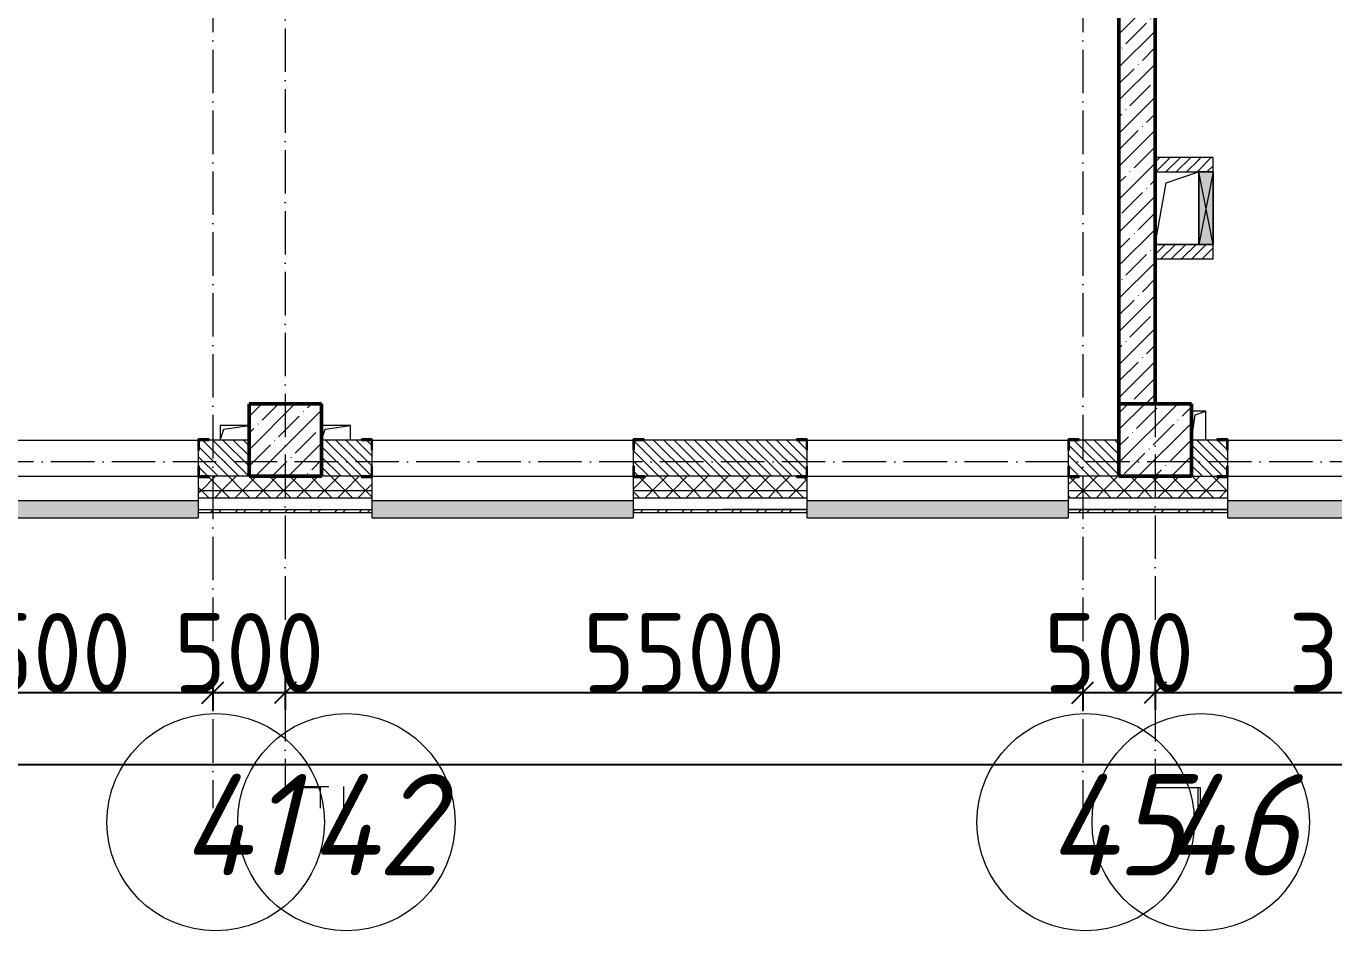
# Model space of a CAD drawing. Header units: millimetres. Extents: x -12989 to 629078, y -109036 to 555275.
# Drawn here: x 572280 to 581300, y 142829 to 149072 of the extents above; entities that cross this region are included whole.
import ezdxf

# ---------------------------------------------------------------- set-up
doc = ezdxf.new("R2010")
doc.units = ezdxf.units.MM
doc.linetypes.add('50_200_ШТРИХ_1Т_ш5_п1_п1_', pattern=[700, 500, -100, 0, -100])
for name, color, linetype, lineweight in [('A-____-____-DIMS', 7, 'Continuous', 9), ('A-DETL-GENF-OTLN', 7, 'Continuous', 9), ('A-FLOR-____-OTLN', 7, 'Continuous', 9), ('A-GENM-____-MCUT', 7, 'Continuous', 25), ('A-GENM-____-OTLN', 7, 'Continuous', 9), ('A-GENM-____-OTLN-1', 7, 'Continuous', 25), ('A-GLAZ-____-OTLN', 7, 'Continuous', 9), ('A-WALL-____-MCUT', 7, 'Continuous', 13), ('A-WALL-____-MCUT-1', 7, 'Continuous', 9), ('A-WALL-____-MCUT-2', 7, 'Continuous', 50), ('A-WALL-____-OTLN', 7, 'Continuous', 9), ('A-WALL-____-PATT-1', 7, 'Continuous', 9), ('A-WALL-FNSH-MCUT-1', 7, 'Continuous', 9), ('S-COLS-____-MCUT', 7, 'Continuous', 50), ('S-COLS-____-OTLN', 7, 'Continuous', 9), ('S-GRID-____-IDEN', 7, 'Continuous', 9), ('S-GRID-____-OTLN', 7, 'Continuous', 9), ('S-GRID-____-OTLN-1', 7, '50_200_ШТРИХ_1Т_ш5_п1_п1_', 9)]:
    doc.layers.add(name, color=color, linetype=linetype, lineweight=lineweight)
doc.layers.add('A-GLAZ-____-OTLN-1', color=7, linetype='Continuous', lineweight=9, true_color=0xc0c0c0)
doc.styles.add('ISOCPEUR_I_9', font='isocpeui.ttf', dxfattribs={"width": 0.9, "height": 250})
doc.styles.add('СПДС', font='isocpeur.ttf', dxfattribs={"width": 0.9})
doc.dimstyles.new('ISO-2_5_0_9К_БОЛЬШОЙ_ОСИ', dxfattribs={"dimscale": 304.8, "dimtxt": 248.995294, "dimasz": 0.492126, "dimexe": 0.393701, "dimexo": 0, "dimgap": 0, "dimtad": 1, "dimdec": 0, "dimzin": 0, "dimdsep": 46, "dimtxsty": 'ISOCPEUR_I_9', "dimblk1": 'OBLIQUE', "dimblk2": 'OBLIQUE', "dimsah": 1, "dimcen": 0.09, "dimdle": 0.393701, "dimazin": 0, "dimtfac": 1, "dimtdec": 4, "dimtix": 1, "dimtmove": 0, "dimatfit": 3, "dimfxl": 1, "dimtvp": 1, "dimtolj": 1, "dimtzin": 0, "dimarcsym": 2})
pattern_1 = [(135, (516567.8, 90784.41), (-35.35534, -35.35534), [])]
pattern_2 = [(45, (516567.8, 90784.41), (-70.71068, 70.71068), []), (135, (516567.8, 90784.41), (-70.71068, -70.71068), [])]
pattern_3 = [(45, (516567.8, 90784.41), (-35.35534, 35.35534), [])]
pattern_4 = [(45, (516567.8, 90784.41), (-85.53659, 85.53659), []), (45, (516624.82, 90784.41), (-85.53659, 85.53659), [])]

# ---------------------------------------------------------------- blocks, each defined once
blk = doc.blocks.new('BSC_Колонна _Прямоугольная - 500х500-V19-АР1_План отверстий 2 этажа в осях 1-64_Ю-ЯЯ')
at = {"layer": 'S-COLS-____-OTLN'}
h = blk.add_hatch(dxfattribs=at)
h.set_pattern_fill('FP_28', color=256, style=0, pattern_type=2)
h.set_pattern_definition([(45, (-63500, -55431.04), (-114.04925, 114.04925), []), (45, (-63385.95, -55431.04), (-114.04925, 114.04925), [201.613, -40.323, 3.353, -36.97])])
h.paths.add_polyline_path([(-250, -250), (250, -250), (250, 250), (-250, 250)], flags=0)
at = {"layer": 'S-COLS-____-MCUT'}
for p, q in [((250, 250), (-250, 250)), ((-250, 250), (-250, -250)), ((250, -250), (250, 250)), ((-250, -250), (250, -250))]:
    blk.add_line(p, q, dxfattribs=at)
blk = doc.blocks.new('BSC_Колонна _Прямоугольная - 500х500-V61-АР1_План отверстий 2 этажа в осях 1-64_Ю-ЯЯ')
at = {"layer": 'S-COLS-____-OTLN'}
h = blk.add_hatch(dxfattribs=at)
h.set_pattern_fill('FP_72', color=256, style=0, pattern_type=2)
h.set_pattern_definition([(45, (-57500, -55431.04), (-114.04925, 114.04925), []), (45, (-57385.95, -55431.04), (-114.04925, 114.04925), [201.613, -40.323, 3.353, -36.97])])
h.paths.add_polyline_path([(-250, -250), (250, -250), (250, 250), (-250, 250), (-250, 179.1)], flags=0)
at = {"layer": 'S-COLS-____-MCUT'}
for p, q in [((250, 250), (-250, 250)), ((-250, 250), (-250, -250)), ((250, -250), (250, 250)), ((-250, -250), (250, -250))]:
    blk.add_line(p, q, dxfattribs=at)
blk = doc.blocks.new('Фахверк_СКБ_Уголок - 250_2700-27497298-АР1_План отверстий 2 этажа в осях 1-64_Ю-ЯЯ')
at = {"layer": 'A-GENM-____-MCUT'}
for p, q in [((200, 181), (125, 181)), ((125, 181), (125, 106)), ((200, 175), (200, 181)), ((125, 106), (131, 106)), ((131, 106), (131, 175)), ((131, 175), (200, 175)), ((131, -6), (125, -6)), ((125, -6), (125, -81)), ((125, -81), (200, -81)), ((131, -75), (131, -6)), ((200, -75), (131, -75)), ((200, -81), (200, -75))]:
    blk.add_line(p, q, dxfattribs=at)
blk = doc.blocks.new('AR_Отверстие прямоугольное _в плите_ - AR_Отверстие прямоугольное _в плите_-V167-АР1_План отверстий 2 этажа в осях 1-64_Ю-ЯЯ')
at = {"layer": 'A-GENM-____-OTLN'}
for p, q in [((100, 50), (-100, 50)), ((-100, -50), (-75, 25)), ((-75, 25), (100, 50)), ((100, -50), (100, 50))]:
    blk.add_line(p, q, dxfattribs=at)
blk = doc.blocks.new('AR_Отверстие прямоугольное _в плите_ - AR_Отверстие прямоугольное _в плите_-30510843-АР1_План отверстий 2 этажа в осях 1-64_Ю-ЯЯ')
at = {"layer": 'A-GENM-____-OTLN'}
for p, q in [((50, 100), (-50, 100)), ((-25, 75), (50, 100)), ((50, -100), (50, 100)), ((-50, -100), (-25, 75))]:
    blk.add_line(p, q, dxfattribs=at)
blk = doc.blocks.new('AR_Отверстие прямоугольное _в плите_ - AR_Отверстие прямоугольное _в плите_-V175-АР1_План отверстий 2 этажа в осях 1-64_Ю-ЯЯ')
at = {"layer": 'A-GENM-____-OTLN'}
for p, q in [((100, 50), (-100, 50)), ((-100, 50), (-100, -50)), ((-100, -50), (-75, 25)), ((-75, 25), (100, 50))]:
    blk.add_line(p, q, dxfattribs=at)
blk = doc.blocks.new('AR_Отверстие прямоугольное _в плите_ - AR_Отверстие прямоугольное _в плите_-V185-АР1_План отверстий 2 этажа в осях 1-64_Ю-ЯЯ')
at = {"layer": 'A-GENM-____-OTLN'}
for p, q in [((-75, 175), (148.4, 249.5)), ((-150, -250), (-75, 175)), ((-150, -250), (150, -250))]:
    blk.add_line(p, q, dxfattribs=at)
blk = doc.blocks.new('Отлив_СКБ - Отлив витража_120_НВФ-31885687-АР1_План отверстий 2 этажа в осях 1-64_Ю-ЯЯ')
at = {"layer": 'A-GLAZ-____-OTLN-1'}
for points in [[(0, 0), (0, -2), (1800, -2), (1800, 0), (1023.3, 0)], [(0, -83), (0, -120), (1800, -120), (1800, -2), (0, -2), (0, -63)]]:
    blk.add_hatch(color=256, dxfattribs=at).paths.add_polyline_path(points, flags=0)
at = {"layer": 'A-GLAZ-____-OTLN'}
for p, q in [((0, 0), (1800, 0)), ((1800, -2), (0, -2)), ((0, -120), (0, -83)), ((1800, -83), (1800, -120)), ((0, -120), (1800, -120))]:
    blk.add_line(p, q, dxfattribs=at)
blk = doc.blocks.new('Отлив_СКБ - Отлив витража_120_НВФ-31885283-АР1_План отверстий 2 этажа в осях 1-64_Ю-ЯЯ')
at = {"layer": 'A-GLAZ-____-OTLN-1'}
for points in [[(426.1, -2), (1000, -2), (1000, 0), (0, 0), (0, -2)], [(426.1, -120), (1000, -120), (1000, -2), (0, -2), (0, -120)]]:
    blk.add_hatch(color=256, dxfattribs=at).paths.add_polyline_path(points, flags=0)
at = {"layer": 'A-GLAZ-____-OTLN'}
for p, q in [((0, 0), (1000, 0)), ((1000, -2), (0, -2)), ((0, -120), (0, -83)), ((1000, -83), (1000, -120)), ((0, -120), (1000, -120))]:
    blk.add_line(p, q, dxfattribs=at)
blk = doc.blocks.new('AR_Отверстие прямоугольное _в стене__БезПР - AR_Отверстие прямоугольное _в стене__БезПР-36789228-АР1_План отверстий 2 этажа в осях 1-64_Ю-ЯЯ')
at = {"layer": 'A-GLAZ-____-OTLN'}
blk.add_hatch(color=256, dxfattribs=at).paths.add_polyline_path([(250, -50), (250, 50), (-250, 50), (-250, -50), (-193.5, -50)], flags=0)
at = {"layer": 'A-DETL-GENF-OTLN'}
for p, q in [((-250, -50), (-250, 50)), ((-250, 50), (250, 50)), ((250, 50), (-250, -50)), ((-250, 50), (250, -50)), ((250, 50), (-250, 50)), ((-250, 50), (-250, -50)), ((250, 50), (250, -50)), ((250, -50), (250, 50)), ((250, -50), (-250, -50)), ((-250, -50), (250, -50))]:
    blk.add_line(p, q, dxfattribs=at)
at = {"layer": 'A-GLAZ-____-OTLN'}
blk.add_line((250, 50), (-250, 50), dxfattribs=at)
blk = doc.blocks.new('Ось сетки - Круг_Ø6_00__ISO-2_5_0_9K_-25732049-АР1_План отверстий 3 этажа в осях 1-64_Ю-ЯЯ')
at = {"layer": 'S-GRID-____-IDEN'}
blk.add_circle((0, 0), 3, dxfattribs=at)
blk = doc.blocks.new('_Oblique')
at = {"color": 0, "linetype": 'ByBlock', "lineweight": -2}
blk.add_line((-0.5, -0.5), (0.5, 0.5), dxfattribs=at)
blk = doc.blocks.new('*D2972')
at = {"layer": 'A-____-____-DIMS', "color": 0, "lineweight": -2, "transparency": 16777216}
for p, q in [((338270.7, -33068.9), (338270.7, -33295)), ((340770.7, -33068.9), (340770.7, -33295)), ((338150.7, -33175), (340890.7, -33175))]:
    blk.add_line(p, q, dxfattribs=at)
at = {"layer": 'Defpoints', "color": 0, "transparency": 16777216}
for p in [(338270.7, -33068.9), (340770.7, -33068.9), (340770.7, -33175)]:
    blk.add_point(p, dxfattribs=at)
at = {"layer": 'A-____-____-DIMS', "color": 0, "lineweight": -2, "transparency": 16777216, "xscale": 150, "yscale": 150, "zscale": 150, "rotation": 180}
blk.add_blockref('_Oblique', (338270.7, -33175), dxfattribs=at)
at = {"layer": 'A-____-____-DIMS', "color": 0, "lineweight": -2, "transparency": 16777216, "xscale": 150, "yscale": 150, "zscale": 150}
blk.add_blockref('_Oblique', (340770.7, -33175), dxfattribs=at)
at = {"layer": 'A-____-____-DIMS', "color": 0, "transparency": 16777216, "insert": (339520.7, -32900.7), "char_height": 548.64, "attachment_point": 5, "style": 'СПДС'}
blk.add_mtext('\\A1;2500', dxfattribs=at)
blk = doc.blocks.new('*D2973')
at = {"layer": 'A-____-____-DIMS', "color": 0, "lineweight": -2, "transparency": 16777216}
for p, q in [((340770.7, -33068.9), (340770.7, -33295)), ((341270.7, -33068.9), (341270.7, -33295)), ((340770.7, -33175), (340620.7, -33175)), ((340770.7, -33175), (341270.7, -33175)), ((341270.7, -33175), (341420.7, -33175))]:
    blk.add_line(p, q, dxfattribs=at)
at = {"layer": 'Defpoints', "color": 0, "transparency": 16777216}
for p in [(340770.7, -33068.9), (341270.7, -33068.9), (341270.7, -33175)]:
    blk.add_point(p, dxfattribs=at)
at = {"layer": 'A-____-____-DIMS', "color": 0, "lineweight": -2, "transparency": 16777216, "xscale": 150, "yscale": 150, "zscale": 150}
blk.add_blockref('_Oblique', (340770.7, -33175), dxfattribs=at)
at = {"layer": 'A-____-____-DIMS', "color": 0, "lineweight": -2, "transparency": 16777216, "xscale": 150, "yscale": 150, "zscale": 150, "rotation": 180}
blk.add_blockref('_Oblique', (341270.7, -33175), dxfattribs=at)
at = {"layer": 'A-____-____-DIMS', "color": 0, "transparency": 16777216, "insert": (341020.7, -32900.7), "char_height": 548.64, "attachment_point": 5, "style": 'СПДС'}
blk.add_mtext('\\A1;500', dxfattribs=at)
blk = doc.blocks.new('*D2974')
at = {"layer": 'A-____-____-DIMS', "color": 0, "lineweight": -2, "transparency": 16777216}
for p, q in [((341270.7, -33068.9), (341270.7, -33295)), ((346770.7, -33068.9), (346770.7, -33295)), ((341150.7, -33175), (346890.7, -33175))]:
    blk.add_line(p, q, dxfattribs=at)
at = {"layer": 'Defpoints', "color": 0, "transparency": 16777216}
for p in [(341270.7, -33068.9), (346770.7, -33068.9), (346770.7, -33175)]:
    blk.add_point(p, dxfattribs=at)
at = {"layer": 'A-____-____-DIMS', "color": 0, "lineweight": -2, "transparency": 16777216, "xscale": 150, "yscale": 150, "zscale": 150, "rotation": 180}
blk.add_blockref('_Oblique', (341270.7, -33175), dxfattribs=at)
at = {"layer": 'A-____-____-DIMS', "color": 0, "lineweight": -2, "transparency": 16777216, "xscale": 150, "yscale": 150, "zscale": 150}
blk.add_blockref('_Oblique', (346770.7, -33175), dxfattribs=at)
at = {"layer": 'A-____-____-DIMS', "color": 0, "transparency": 16777216, "insert": (344020.7, -32900.7), "char_height": 548.64, "attachment_point": 5, "style": 'СПДС'}
blk.add_mtext('\\A1;5500', dxfattribs=at)
blk = doc.blocks.new('*D2975')
at = {"layer": 'A-____-____-DIMS', "color": 0, "lineweight": -2, "transparency": 16777216}
for p, q in [((346770.7, -33068.9), (346770.7, -33295)), ((347270.7, -33068.9), (347270.7, -33295)), ((346770.7, -33175), (346620.7, -33175)), ((346770.7, -33175), (347270.7, -33175)), ((347270.7, -33175), (347420.7, -33175))]:
    blk.add_line(p, q, dxfattribs=at)
at = {"layer": 'Defpoints', "color": 0, "transparency": 16777216}
for p in [(346770.7, -33068.9), (347270.7, -33068.9), (347270.7, -33175)]:
    blk.add_point(p, dxfattribs=at)
at = {"layer": 'A-____-____-DIMS', "color": 0, "lineweight": -2, "transparency": 16777216, "xscale": 150, "yscale": 150, "zscale": 150}
blk.add_blockref('_Oblique', (346770.7, -33175), dxfattribs=at)
at = {"layer": 'A-____-____-DIMS', "color": 0, "lineweight": -2, "transparency": 16777216, "xscale": 150, "yscale": 150, "zscale": 150, "rotation": 180}
blk.add_blockref('_Oblique', (347270.7, -33175), dxfattribs=at)
at = {"layer": 'A-____-____-DIMS', "color": 0, "transparency": 16777216, "insert": (347020.7, -32900.7), "char_height": 548.64, "attachment_point": 5, "style": 'СПДС'}
blk.add_mtext('\\A1;500', dxfattribs=at)
blk = doc.blocks.new('*D2976')
at = {"layer": 'A-____-____-DIMS', "color": 0, "lineweight": -2, "transparency": 16777216}
for p, q in [((347270.7, -33068.9), (347270.7, -33295)), ((350470.7, -33068.9), (350470.7, -33295)), ((347150.7, -33175), (350590.7, -33175))]:
    blk.add_line(p, q, dxfattribs=at)
at = {"layer": 'Defpoints', "color": 0, "transparency": 16777216}
for p in [(347270.7, -33068.9), (350470.7, -33068.9), (350470.7, -33175)]:
    blk.add_point(p, dxfattribs=at)
at = {"layer": 'A-____-____-DIMS', "color": 0, "lineweight": -2, "transparency": 16777216, "xscale": 150, "yscale": 150, "zscale": 150, "rotation": 180}
blk.add_blockref('_Oblique', (347270.7, -33175), dxfattribs=at)
at = {"layer": 'A-____-____-DIMS', "color": 0, "lineweight": -2, "transparency": 16777216, "xscale": 150, "yscale": 150, "zscale": 150}
blk.add_blockref('_Oblique', (350470.7, -33175), dxfattribs=at)
at = {"layer": 'A-____-____-DIMS', "color": 0, "transparency": 16777216, "insert": (348870.7, -32900.7), "char_height": 548.64, "attachment_point": 5, "style": 'СПДС'}
blk.add_mtext('\\A1;3200', dxfattribs=at)
blk = doc.blocks.new('*D2979')
at = {"layer": 'A-____-____-DIMS', "color": 0, "lineweight": -2, "transparency": 16777216}
for p, q in [((281420.7, -33565.7), (281420.7, -33791.8)), ((354820.7, -33565.7), (354820.7, -33791.8)), ((281300.7, -33671.8), (354940.7, -33671.8))]:
    blk.add_line(p, q, dxfattribs=at)
at = {"layer": 'Defpoints', "color": 0, "transparency": 16777216}
for p in [(281420.7, -33565.7), (354820.7, -33565.7), (354820.7, -33671.8)]:
    blk.add_point(p, dxfattribs=at)
at = {"layer": 'A-____-____-DIMS', "color": 0, "lineweight": -2, "transparency": 16777216, "xscale": 150, "yscale": 150, "zscale": 150, "rotation": 180}
blk.add_blockref('_Oblique', (281420.7, -33671.8), dxfattribs=at)
at = {"layer": 'A-____-____-DIMS', "color": 0, "lineweight": -2, "transparency": 16777216, "xscale": 150, "yscale": 150, "zscale": 150}
blk.add_blockref('_Oblique', (354820.7, -33671.8), dxfattribs=at)
at = {"layer": 'A-____-____-DIMS', "color": 0, "transparency": 16777216, "insert": (318120.7, -33397.5), "char_height": 548.64, "attachment_point": 5, "style": 'СПДС'}
blk.add_mtext('\\A1;73400', dxfattribs=at)
blk = doc.blocks.new('3эт')
at = {"layer": 'S-GRID-____-OTLN-1', "color": 251, "ltscale": 0.6, "true_color": 0x636466}
for p, q in [((340770.7, 4029.4), (340770.7, -33971.9)), ((346770.7, 4029.4), (346770.7, -33971.9)), ((341270.7, 3756), (341270.7, -33823.9)), ((347270.7, 3756), (347270.7, -33828.9)), ((387845.1, -31582.4), (279101.9, -31582.4)), ((341270.7, -33823.9), (341672.4, -33823.9)), ((341672.4, -33823.9), (341672.4, -33971.9)), ((347270.7, -33828.9), (347565.2, -33828.9)), ((347565.2, -33828.9), (347565.2, -33971.9))]:
    blk.add_line(p, q, dxfattribs=at)
at = {"layer": 'S-GRID-____-IDEN', "xscale": 250, "yscale": 250, "zscale": 99.99999999999993, "rotation": 180}
for p in [(340790.6, -34069.4), (341692.3, -34069.4), (346790.6, -34069.4), (347585.1, -34069.4)]:
    blk.add_blockref('Ось сетки - Круг_Ø6_00__ISO-2_5_0_9K_-25732049-АР1_План отверстий 3 этажа в осях 1-64_Ю-ЯЯ', p, dxfattribs=at)
at = {"layer": 'S-GRID-____-IDEN', "char_height": 700, "attachment_point": 1, "style": 'ISOCPEUR_I_9'}
for s, insert, width in [('41', (340554, -33737), 367.975), ('42', (341431.9, -33737), 425.696), ('45', (346530.1, -33737), 425.696), ('46', (347324.6, -33737), 425.696)]:
    blk.add_mtext(s, dxfattribs=dict(at, insert=insert, width=width))
at = {"layer": 'A-____-____-DIMS'}
for base, p1, p2, override, picture, middle in [((340770.7, -33175), (338270.7, -33068.9), (340770.7, -33068.9), {"dimtxt": 1.8, "dimpost": '<>', "dimtxsty": 'СПДС', "dimfxl": 2500}, '*D2972', (339520.7, -32900.7)), ((341270.7, -33175), (340770.7, -33068.9), (341270.7, -33068.9), {"dimtxt": 1.8, "dimpost": '<>', "dimtxsty": 'СПДС', "dimfxl": 500}, '*D2973', (341020.7, -32900.7)), ((346770.7, -33175), (341270.7, -33068.9), (346770.7, -33068.9), {"dimtxt": 1.8, "dimpost": '<>', "dimtxsty": 'СПДС', "dimfxl": 5500}, '*D2974', (344020.7, -32900.7)), ((347270.7, -33175), (346770.7, -33068.9), (347270.7, -33068.9), {"dimtxt": 1.8, "dimpost": '<>', "dimtxsty": 'СПДС', "dimfxl": 500}, '*D2975', (347020.7, -32900.7)), ((350470.7, -33175), (347270.7, -33068.9), (350470.7, -33068.9), {"dimtxt": 1.8, "dimpost": '<>', "dimtxsty": 'СПДС', "dimfxl": 3200}, '*D2976', (348870.7, -32900.7)), ((354820.7, -33671.8), (281420.7, -33565.7), (354820.7, -33565.7), {"dimtxt": 1.8, "dimpost": '<>', "dimtxsty": 'СПДС', "dimfxl": 73400}, '*D2979', (318120.7, -33397.5))]:
    dim = blk.add_linear_dim(base=base, p1=p1, p2=p2, dimstyle='ISO-2_5_0_9К_БОЛЬШОЙ_ОСИ', override=override, dxfattribs=at)
    dim.commit()
    dim.dimension.update_dxf_attribs({"geometry": picture, "text_midpoint": middle})

msp = doc.modelspace()

# ---------------------------------------------------------------- hatches: boundary and pattern name
at = {"layer": 'A-WALL-____-PATT-1'}
h = msp.add_hatch(dxfattribs=at)
h.set_pattern_fill('FP_13', color=256, style=0, pattern_type=2)
h.set_pattern_definition([(45, (516567.8, 90784.41), (-114.04925, 114.04925), []), (45, (516681.85, 90784.41), (-114.04925, 114.04925), [201.612, -40.322, 3.353, -36.97])])
h.paths.add_polyline_path([(580067.7976, 146465.4504), (580067.7976, 153015.4504), (579817.7976, 153015.4504), (579817.7976, 146465.4504)], flags=0)
h.paths.add_polyline_path([(579859.4643, 153265.4504), (580067.7976, 153265.4504), (580067.7976, 153465.4504), (579817.7976, 153465.4504), (579817.7976, 153265.4504)], flags=0)
h = msp.add_hatch(dxfattribs=at)
h.set_pattern_fill('FP_5', color=256, style=0, pattern_type=2)
h.set_pattern_definition(pattern_3)
h.paths.add_polyline_path([(580067.7976, 148065.4504), (580367.7976, 148065.4504), (580367.7976, 148165.4504), (580067.7976, 148165.4504)], flags=0)
h = msp.add_hatch(dxfattribs=at)
h.set_pattern_fill('FP_5', color=256, style=0, pattern_type=2)
h.set_pattern_definition(pattern_3)
h.paths.add_polyline_path([(580467.7976, 148065.4504), (580467.7976, 148165.4504), (580367.7976, 148165.4504), (580367.7976, 148065.4504)], flags=0)
h = msp.add_hatch(dxfattribs=at)
h.set_pattern_fill('FP_5', color=256, style=0, pattern_type=2)
h.set_pattern_definition(pattern_3)
h.paths.add_polyline_path([(580067.7976, 147465.4504), (580467.7976, 147465.4504), (580467.7976, 147565.4504), (580067.7976, 147565.4504)], flags=0)
h = msp.add_hatch(dxfattribs=at)
h.set_pattern_fill('FP_6', color=256, style=0, pattern_type=2)
h.set_pattern_definition(pattern_1)
h.paths.add_polyline_path([(573542.7976, 145965.4504), (573817.7976, 145965.4504), (573817.7976, 146215.4504), (573473.7976, 146215.4504), (573473.7976, 146146.4504), (573467.7976, 146146.4504), (573467.7976, 146034.4504), (573473.7976, 146034.4504), (573473.7976, 145965.4504)], flags=0)
h.paths.add_polyline_path([(571345.1372, 145965.4504), (571661.7976, 145965.4504), (571661.7976, 146034.4504), (571667.7976, 146034.4504), (571667.7976, 146146.4504), (571661.7976, 146146.4504), (571661.7976, 146215.4504), (571317.7976, 146215.4504), (571317.7976, 145965.4504)], flags=0)
h = msp.add_hatch(dxfattribs=at)
h.set_pattern_fill('FP_6', color=256, style=0, pattern_type=2)
h.set_pattern_definition(pattern_1)
h.paths.add_polyline_path([(579473.7976, 145965.4504), (579817.7976, 145965.4504), (579817.7976, 146215.4504), (579473.7976, 146215.4504), (579473.7976, 146146.4504), (579467.7976, 146146.4504), (579467.7976, 146034.4504), (579473.7976, 146034.4504)], flags=0)
h.paths.add_polyline_path([(577592.7976, 145965.4504), (577661.7976, 145965.4504), (577661.7976, 146034.4504), (577667.7976, 146034.4504), (577667.7976, 146146.4504), (577661.7976, 146146.4504), (577661.7976, 146215.4504), (576473.7976, 146215.4504), (576473.7976, 146146.4504), (576467.7976, 146146.4504), (576467.7976, 146034.4504), (576473.7976, 146034.4504), (576473.7976, 145965.4504), (576647.6392, 145965.4504)], flags=0)
h.paths.add_polyline_path([(574661.7976, 145965.4504), (574661.7976, 146034.4504), (574667.7976, 146034.4504), (574667.7976, 146146.4504), (574661.7976, 146146.4504), (574661.7976, 146215.4504), (574317.7976, 146215.4504), (574317.7976, 145965.4504), (574592.7976, 145965.4504)], flags=0)
h = msp.add_hatch(dxfattribs=at)
h.set_pattern_fill('FP_6', color=256, style=0, pattern_type=2)
h.set_pattern_definition(pattern_1)
h.paths.add_polyline_path([(583017.7976, 145965.4504), (583017.7976, 146215.4504), (581573.7976, 146215.4504), (581573.7976, 146146.4504), (581567.7976, 146146.4504), (581567.7976, 146034.4504), (581573.7976, 146034.4504), (581573.7976, 145965.4504), (581950.1412, 145965.4504)], flags=0)
h.paths.add_polyline_path([(580317.7976, 145965.4504), (580561.7976, 145965.4504), (580561.7976, 146034.4504), (580567.7976, 146034.4504), (580567.7976, 146146.4504), (580561.7976, 146146.4504), (580561.7976, 146215.4504), (580317.7976, 146215.4504), (580317.7976, 146209.4504)], flags=0)
h = msp.add_hatch(dxfattribs=at)
h.set_pattern_fill('FP_1', color=256, style=0, pattern_type=2)
h.set_pattern_definition(pattern_2)
h.paths.add_polyline_path([(590787.6446, 145865.4504), (590867.7976, 145865.4504), (590867.7976, 145965.4504), (584517.7976, 145965.4504), (584517.7976, 145865.4504), (587252.6432, 145865.4504)], flags=0)
h.paths.add_polyline_path([(581567.7976, 145865.4504), (583517.7976, 145865.4504), (583517.7976, 145965.4504), (581642.7976, 145965.4504), (581642.7976, 145959.4504), (581567.7976, 145959.4504)], flags=0)
h.paths.add_polyline_path([(580567.7976, 145865.4504), (580567.7976, 145959.4504), (580492.7976, 145959.4504), (580492.7976, 145965.4504), (579542.7976, 145965.4504), (579542.7976, 145959.4504), (579467.7976, 145959.4504), (579467.7976, 145865.4504), (580182.6405, 145865.4504)], flags=0)
h.paths.add_polyline_path([(576647.6392, 145865.4504), (577667.7976, 145865.4504), (577667.7976, 145959.4504), (577592.7976, 145959.4504), (577592.7976, 145965.4504), (576542.7976, 145965.4504), (576542.7976, 145959.4504), (576467.7976, 145959.4504), (576467.7976, 145865.4504), (576542.7976, 145865.4504)], flags=0)
h.paths.add_polyline_path([(574667.7976, 145865.4504), (574667.7976, 145959.4504), (574592.7976, 145959.4504), (574592.7976, 145965.4504), (573542.7976, 145965.4504), (573542.7976, 145959.4504), (573467.7976, 145959.4504), (573467.7976, 145865.4504), (573996.3882, 145865.4504)], flags=0)
h.paths.add_polyline_path([(570903.262, 145865.4504), (571667.7976, 145865.4504), (571667.7976, 145959.4504), (571592.7976, 145959.4504), (571592.7976, 145965.4504), (570542.7976, 145965.4504), (570542.7976, 145959.4504), (570467.7976, 145959.4504), (570467.7976, 145865.4504), (570817.7976, 145865.4504)], flags=0)
h.paths.add_polyline_path([(568592.7976, 145865.4504), (568667.7976, 145865.4504), (568667.7976, 145959.4504), (568592.7976, 145959.4504), (568592.7976, 145965.4504), (567542.7976, 145965.4504), (567542.7976, 145959.4504), (567467.7976, 145959.4504), (567467.7976, 145865.4504), (567810.1359, 145865.4504)], flags=0)
h.paths.add_polyline_path([(564467.7976, 145865.4504), (565667.7976, 145865.4504), (565667.7976, 145959.4504), (565592.7976, 145959.4504), (565592.7976, 145965.4504), (564542.7976, 145965.4504), (564542.7976, 145959.4504), (564467.7976, 145959.4504)], flags=0)
h.paths.add_polyline_path([(559042.7976, 145865.4504), (559117.7976, 145865.4504), (559117.7976, 145959.4504), (559042.7976, 145959.4504), (559042.7976, 145965.4504), (557992.7976, 145965.4504), (557992.7976, 145959.4504), (557917.7976, 145959.4504), (557917.7976, 145865.4504), (558972.6325, 145865.4504)], flags=0)
h.paths.add_polyline_path([(560992.7976, 145865.4504), (562667.7976, 145865.4504), (562667.7976, 145959.4504), (562592.7976, 145959.4504), (562592.7976, 145965.4504), (560992.7976, 145965.4504), (560992.7976, 145959.4504), (560917.7976, 145959.4504), (560917.7976, 145865.4504)], flags=0)
h.paths.add_polyline_path([(556042.7976, 145865.4504), (556117.7976, 145865.4504), (556117.7976, 145959.4504), (556042.7976, 145959.4504), (556042.7976, 145965.4504), (554992.7976, 145965.4504), (554992.7976, 145959.4504), (554917.7976, 145959.4504), (554917.7976, 145865.4504), (555767.7976, 145865.4504)], flags=0)
h.paths.add_polyline_path([(553117.7976, 145865.4504), (553117.7976, 145959.4504), (553042.7976, 145959.4504), (553042.7976, 145965.4504), (551992.7976, 145965.4504), (551992.7976, 145959.4504), (551917.7976, 145959.4504), (551917.7976, 145865.4504), (552786.3802, 145865.4504)], flags=0)
h.paths.add_polyline_path([(548917.7976, 145865.4504), (550117.7976, 145865.4504), (550117.7976, 145959.4504), (550042.7976, 145959.4504), (550042.7976, 145965.4504), (548992.7976, 145965.4504), (548992.7976, 145959.4504), (548917.7976, 145959.4504)], flags=0)
h.paths.add_polyline_path([(547117.7976, 145865.4504), (547117.7976, 145959.4504), (547042.7976, 145959.4504), (547042.7976, 145965.4504), (545992.7976, 145965.4504), (545992.7976, 145959.4504), (545917.7976, 145959.4504), (545917.7976, 145865.4504), (547042.7976, 145865.4504)], flags=0)
h.paths.add_polyline_path([(543267.7976, 145865.4504), (544117.7976, 145865.4504), (544117.7976, 145959.4504), (544042.7976, 145959.4504), (544042.7976, 145965.4504), (542992.7976, 145965.4504), (542992.7976, 145959.4504), (542917.7976, 145959.4504), (542917.7976, 145865.4504), (543065.1265, 145865.4504)], flags=0)
h.paths.add_polyline_path([(541117.7976, 145865.4504), (541117.7976, 145959.4504), (541042.7976, 145959.4504), (541042.7976, 145965.4504), (539992.7976, 145965.4504), (539992.7976, 145959.4504), (539917.7976, 145959.4504), (539917.7976, 145865.4504), (540413.8755, 145865.4504)], flags=0)
h.paths.add_polyline_path([(538117.7976, 145865.4504), (538117.7976, 145959.4504), (538042.7976, 145959.4504), (538042.7976, 145965.4504), (536992.7976, 145965.4504), (536992.7976, 145959.4504), (536917.7976, 145959.4504), (536917.7976, 145865.4504), (538042.7976, 145865.4504)], flags=0)
h.paths.add_polyline_path([(535117.7976, 145865.4504), (535117.7976, 145959.4504), (535042.7976, 145959.4504), (535042.7976, 145965.4504), (533992.7976, 145965.4504), (533992.7976, 145959.4504), (533917.7976, 145959.4504), (533917.7976, 145865.4504), (535111.3735, 145865.4504)], flags=0)
h.paths.add_polyline_path([(532917.7976, 145865.4504), (532917.7976, 145959.4504), (532842.7976, 145959.4504), (532842.7976, 145965.4504), (523117.7976, 145965.4504), (523117.7976, 145865.4504), (532460.1225, 145865.4504)], flags=0)
h.paths.add_polyline_path([(522117.7976, 145865.4504), (522117.7976, 145965.4504), (514117.7976, 145965.4504), (514117.7976, 145865.4504), (520087.6178, 145865.4504)], flags=0)
h = msp.add_hatch(dxfattribs=at)
h.set_pattern_fill('FP_1', color=256, style=0, pattern_type=2)
h.set_pattern_definition(pattern_2)
h.paths.add_polyline_path([(590867.7976, 145815.4504), (590867.7976, 145865.4504), (584517.7976, 145865.4504), (584517.7976, 145815.4504), (590787.6446, 145815.4504)], flags=0)
h.paths.add_polyline_path([(583517.7976, 145815.4504), (583517.7976, 145865.4504), (581567.7976, 145865.4504), (581567.7976, 145815.4504), (581950.1412, 145815.4504)], flags=0)
h.paths.add_polyline_path([(580567.7976, 145815.4504), (580567.7976, 145865.4504), (579467.7976, 145865.4504), (579467.7976, 145815.4504), (580182.6405, 145815.4504)], flags=0)
h.paths.add_polyline_path([(577667.7976, 145815.4504), (577667.7976, 145865.4504), (576467.7976, 145865.4504), (576467.7976, 145815.4504), (576647.6392, 145815.4504)], flags=0)
h.paths.add_polyline_path([(574667.7976, 145815.4504), (574667.7976, 145865.4504), (573467.7976, 145865.4504), (573467.7976, 145815.4504), (573996.3882, 145815.4504)], flags=0)
h.paths.add_polyline_path([(571667.7976, 145815.4504), (571667.7976, 145865.4504), (570467.7976, 145865.4504), (570467.7976, 145815.4504), (571345.1372, 145815.4504)], flags=0)
h.paths.add_polyline_path([(567467.7976, 145815.4504), (568667.7976, 145815.4504), (568667.7976, 145865.4504), (567467.7976, 145865.4504)], flags=0)
h.paths.add_polyline_path([(565158.8849, 145815.4504), (565667.7976, 145815.4504), (565667.7976, 145865.4504), (564467.7976, 145865.4504), (564467.7976, 145815.4504)], flags=0)
h.paths.add_polyline_path([(560917.7976, 145815.4504), (562667.7976, 145815.4504), (562667.7976, 145865.4504), (560917.7976, 145865.4504)], flags=0)
h.paths.add_polyline_path([(557917.7976, 145815.4504), (559117.7976, 145815.4504), (559117.7976, 145865.4504), (557917.7976, 145865.4504)], flags=0)
h.paths.add_polyline_path([(556117.7976, 145815.4504), (556117.7976, 145865.4504), (554917.7976, 145865.4504), (554917.7976, 145815.4504), (555437.6312, 145815.4504)], flags=0)
h.paths.add_polyline_path([(550117.7976, 145815.4504), (550117.7976, 145865.4504), (548917.7976, 145865.4504), (548917.7976, 145815.4504)], flags=0)
h.paths.add_polyline_path([(551917.7976, 145815.4504), (553117.7976, 145815.4504), (553117.7976, 145865.4504), (551917.7976, 145865.4504)], flags=0)
h.paths.add_polyline_path([(547117.7976, 145815.4504), (547117.7976, 145865.4504), (545917.7976, 145865.4504), (545917.7976, 145815.4504), (546600.1279, 145815.4504)], flags=0)
h.paths.add_polyline_path([(544117.7976, 145815.4504), (544117.7976, 145865.4504), (542917.7976, 145865.4504), (542917.7976, 145815.4504), (543948.8769, 145815.4504)], flags=0)
h.paths.add_polyline_path([(539917.7976, 145815.4504), (541117.7976, 145815.4504), (541117.7976, 145865.4504), (539917.7976, 145865.4504)], flags=0)
h.paths.add_polyline_path([(538117.7976, 145815.4504), (538117.7976, 145865.4504), (536917.7976, 145865.4504), (536917.7976, 145815.4504), (537762.6245, 145815.4504)], flags=0)
h.paths.add_polyline_path([(535111.3735, 145815.4504), (535117.7976, 145815.4504), (535117.7976, 145865.4504), (533917.7976, 145865.4504), (533917.7976, 145815.4504), (534227.6232, 145815.4504)], flags=0)
h.paths.add_polyline_path([(532917.7976, 145815.4504), (532917.7976, 145865.4504), (523117.7976, 145865.4504), (523117.7976, 145815.4504), (532460.1225, 145815.4504)], flags=0)
h.paths.add_polyline_path([(522117.7976, 145815.4504), (522117.7976, 145865.4504), (514017.7976, 145865.4504), (514017.7976, 145815.4504), (520087.6178, 145815.4504)], flags=0)
h = msp.add_hatch(dxfattribs=at)
h.set_pattern_fill('FP_3', color=256, style=0, pattern_type=2)
h.set_pattern_definition(pattern_4)
h.paths.add_polyline_path([(577087.7976, 145715.4504), (577087.7976, 145735.4504), (576467.7976, 145735.4504), (576467.7976, 145715.4504), (576647.6392, 145715.4504)], flags=0)
h.paths.add_polyline_path([(573996.3882, 145715.4504), (574667.7976, 145715.4504), (574667.7976, 145735.4504), (573467.7976, 145735.4504), (573467.7976, 145715.4504)], flags=0)
h.paths.add_polyline_path([(571667.7976, 145715.4504), (571667.7976, 145735.4504), (570467.7976, 145735.4504), (570467.7976, 145715.4504), (571345.1372, 145715.4504)], flags=0)
h.paths.add_polyline_path([(568667.7976, 145715.4504), (568667.7976, 145735.4504), (567467.7976, 145735.4504), (567467.7976, 145715.4504), (567810.1359, 145715.4504)], flags=0)
h.paths.add_polyline_path([(565158.8849, 145715.4504), (565667.7976, 145715.4504), (565667.7976, 145735.4504), (564467.7976, 145735.4504), (564467.7976, 145715.4504)], flags=0)
h.paths.add_polyline_path([(562667.7976, 145715.4504), (562667.7976, 145735.4504), (561802.7976, 145735.4504), (561802.7976, 145715.4504), (562507.6339, 145715.4504)], flags=0)
h = msp.add_hatch(dxfattribs=at)
h.set_pattern_fill('FP_3', color=256, style=0, pattern_type=2)
h.set_pattern_definition(pattern_4)
h.paths.add_polyline_path([(590767.7976, 145715.4504), (590767.7976, 145735.4504), (584517.7976, 145735.4504), (584517.7976, 145715.4504), (587252.6432, 145715.4504)], flags=0)
h.paths.add_polyline_path([(583517.7976, 145715.4504), (583517.7976, 145735.4504), (581567.7976, 145735.4504), (581567.7976, 145715.4504), (581950.1412, 145715.4504)], flags=0)
h.paths.add_polyline_path([(580567.7976, 145715.4504), (580567.7976, 145735.4504), (579467.7976, 145735.4504), (579467.7976, 145715.4504), (580182.6405, 145715.4504)], flags=0)
h.paths.add_polyline_path([(577667.7976, 145715.4504), (577667.7976, 145735.4504), (577087.7976, 145735.4504), (577087.7976, 145715.4504)], flags=0)

# ---------------------------------------------------------------- linework, layer by layer
at = {"layer": 'A-FLOR-____-OTLN'}
msp.add_line((580367.7976, 147565.9901), (580067.7976, 147565.9901), dxfattribs=at)
at = {"layer": 'A-WALL-____-MCUT'}
for p, q in [((573817.7976, 146215.4504), (573542.7976, 146215.4504)), ((574592.7976, 146215.4504), (574317.7976, 146215.4504)), ((577592.7976, 146215.4504), (576542.7976, 146215.4504)), ((579817.7976, 146215.4504), (579542.7976, 146215.4504)), ((580492.7976, 146215.4504), (580317.7976, 146215.4504)), ((573467.7976, 146146.4504), (573467.7976, 146034.4504)), ((574667.7976, 146034.4504), (574667.7976, 146146.4504)), ((576467.7976, 146146.4504), (576467.7976, 146034.4504)), ((577667.7976, 146034.4504), (577667.7976, 146146.4504)), ((579467.7976, 146146.4504), (579467.7976, 146034.4504)), ((580567.7976, 146034.4504), (580567.7976, 146146.4504)), ((573467.7976, 145959.4504), (573467.7976, 145735.4504)), ((574667.7976, 145735.4504), (574667.7976, 145959.4504)), ((576467.7976, 145959.4504), (576467.7976, 145735.4504)), ((577667.7976, 145735.4504), (577667.7976, 145959.4504)), ((579467.7976, 145959.4504), (579467.7976, 145735.4504)), ((580567.7976, 145735.4504), (580567.7976, 145959.4504)), ((573467.7976, 145735.4504), (574667.7976, 145735.4504)), ((576467.7976, 145735.4504), (577667.7976, 145735.4504)), ((579467.7976, 145735.4504), (580567.7976, 145735.4504))]:
    msp.add_line(p, q, dxfattribs=at)
at = {"layer": 'A-WALL-____-MCUT-1'}
for p, q in [((573817.7976, 145965.4504), (573542.7976, 145965.4504)), ((574592.7976, 145965.4504), (574317.7976, 145965.4504)), ((577592.7976, 145965.4504), (576542.7976, 145965.4504)), ((579817.7976, 145965.4504), (579542.7976, 145965.4504)), ((580317.7976, 145965.4504), (580492.7976, 145965.4504)), ((574667.7976, 145865.4504), (573467.7976, 145865.4504)), ((577667.7976, 145865.4504), (576467.7976, 145865.4504)), ((580567.7976, 145865.4504), (579467.7976, 145865.4504)), ((574667.7976, 145815.4504), (573467.7976, 145815.4504)), ((577667.7976, 145815.4504), (576467.7976, 145815.4504)), ((580567.7976, 145815.4504), (579467.7976, 145815.4504))]:
    msp.add_line(p, q, dxfattribs=at)
at = {"layer": 'A-WALL-____-MCUT-2'}
for p, q in [((579817.7976, 153015.4504), (579817.7976, 146465.4504)), ((580067.7976, 146465.4504), (580067.7976, 153015.4504))]:
    msp.add_line(p, q, dxfattribs=at)
at = {"layer": 'A-WALL-____-OTLN'}
for p, q in [((571667.7976, 146215.4504), (573467.7976, 146215.4504)), ((574667.7976, 146215.4504), (576467.7976, 146215.4504)), ((577667.7976, 146215.4504), (579467.7976, 146215.4504)), ((580567.7976, 146215.4504), (581567.7976, 146215.4504)), ((571667.7976, 145965.4504), (573467.7976, 145965.4504)), ((574667.7976, 145965.4504), (576467.7976, 145965.4504)), ((577667.7976, 145965.4504), (579467.7976, 145965.4504)), ((580567.7976, 145965.4504), (581567.7976, 145965.4504))]:
    msp.add_line(p, q, dxfattribs=at)
at = {"layer": 'A-WALL-FNSH-MCUT-1'}
for p, q in [((580467.7976, 148165.4504), (580067.7976, 148165.4504)), ((580067.7976, 148165.4504), (580067.7976, 148065.4504)), ((580467.7976, 148065.4504), (580467.7976, 148165.4504)), ((580067.7976, 148065.4504), (580367.7976, 148065.4504)), ((580367.7976, 147565.4504), (580067.7976, 147565.4504)), ((580067.7976, 147565.4504), (580067.7976, 147465.4504)), ((580467.7976, 147465.4504), (580467.7976, 147565.4504)), ((580067.7976, 147465.4504), (580467.7976, 147465.4504)), ((573467.7976, 145735.4504), (573467.7976, 145715.4504)), ((573467.7976, 145715.4504), (574667.7976, 145715.4504)), ((574667.7976, 145715.4504), (574667.7976, 145735.4504)), ((576467.7976, 145735.4504), (576467.7976, 145715.4504)), ((576467.7976, 145715.4504), (577087.7976, 145715.4504)), ((577667.7976, 145735.4504), (577087.7976, 145735.4504)), ((577087.7976, 145715.4504), (577667.7976, 145715.4504)), ((577667.7976, 145715.4504), (577667.7976, 145735.4504)), ((580567.7976, 145735.4504), (579467.7976, 145735.4504)), ((579467.7976, 145735.4504), (579467.7976, 145715.4504)), ((579467.7976, 145715.4504), (580567.7976, 145715.4504)), ((580567.7976, 145715.4504), (580567.7976, 145735.4504))]:
    msp.add_line(p, q, dxfattribs=at)
at = {"layer": 'S-GRID-____-OTLN'}
for p, q in [((574067.7976, 143817.1149), (574307.9206, 143817.1149)), ((574307.9206, 143817.1149), (574307.9206, 143675.9962)), ((580067.7976, 143817.1149), (580377.2373, 143817.1149)), ((580377.2373, 143817.1149), (580377.2373, 143675.9962))]:
    msp.add_line(p, q, dxfattribs=at)

# ---------------------------------------------------------------- block references
msp.add_blockref('3эт', (232797.0902, 177647.8646))
at = {"layer": 'A-GENM-____-OTLN'}
for name, p in [('AR_Отверстие прямоугольное _в плите_ - AR_Отверстие прямоугольное _в плите_-V185-АР1_План отверстий 2 этажа в осях 1-64_Ю-ЯЯ', (580217.7976, 147815.9901)), ('AR_Отверстие прямоугольное _в плите_ - AR_Отверстие прямоугольное _в плите_-30510843-АР1_План отверстий 2 этажа в осях 1-64_Ю-ЯЯ', (580367.7976, 146315.4504)), ('AR_Отверстие прямоугольное _в плите_ - AR_Отверстие прямоугольное _в плите_-V175-АР1_План отверстий 2 этажа в осях 1-64_Ю-ЯЯ', (573717.7976, 146265.4504)), ('AR_Отверстие прямоугольное _в плите_ - AR_Отверстие прямоугольное _в плите_-V167-АР1_План отверстий 2 этажа в осях 1-64_Ю-ЯЯ', (574417.7976, 146265.4504))]:
    msp.add_blockref(name, p, dxfattribs=at)
at = {"layer": 'A-GENM-____-OTLN-1'}
for p in [(573342.7976, 146040.4504), (576342.7976, 146040.4504), (579342.7976, 146040.4504)]:
    msp.add_blockref('Фахверк_СКБ_Уголок - 250_2700-27497298-АР1_План отверстий 2 этажа в осях 1-64_Ю-ЯЯ', p, dxfattribs=at)
at = {"layer": 'A-GENM-____-OTLN-1', "rotation": 180}
for p in [(574792.7976, 146140.4504), (577792.7976, 146140.4504), (580692.7976, 146140.4504)]:
    msp.add_blockref('Фахверк_СКБ_Уголок - 250_2700-27497298-АР1_План отверстий 2 этажа в осях 1-64_Ю-ЯЯ', p, dxfattribs=at)
at = {"layer": 'A-GLAZ-____-OTLN', "rotation": 270}
msp.add_blockref('AR_Отверстие прямоугольное _в стене__БезПР - AR_Отверстие прямоугольное _в стене__БезПР-36789228-АР1_План отверстий 2 этажа в осях 1-64_Ю-ЯЯ', (580417.7976, 147815.4504), dxfattribs=at)
at = {"layer": 'A-GLAZ-____-OTLN'}
for name, p in [('Отлив_СКБ - Отлив витража_120_НВФ-31885687-АР1_План отверстий 2 этажа в осях 1-64_Ю-ЯЯ', (571667.7976, 145798.4504)), ('Отлив_СКБ - Отлив витража_120_НВФ-31885687-АР1_План отверстий 2 этажа в осях 1-64_Ю-ЯЯ', (574667.7976, 145798.4504)), ('Отлив_СКБ - Отлив витража_120_НВФ-31885687-АР1_План отверстий 2 этажа в осях 1-64_Ю-ЯЯ', (577667.7976, 145798.4504)), ('Отлив_СКБ - Отлив витража_120_НВФ-31885283-АР1_План отверстий 2 этажа в осях 1-64_Ю-ЯЯ', (580567.7976, 145798.4504))]:
    msp.add_blockref(name, p, dxfattribs=at)
at = {"layer": 'S-COLS-____-OTLN'}
for name, p in [('BSC_Колонна _Прямоугольная - 500х500-V61-АР1_План отверстий 2 этажа в осях 1-64_Ю-ЯЯ', (574067.7976, 146215.4504)), ('BSC_Колонна _Прямоугольная - 500х500-V19-АР1_План отверстий 2 этажа в осях 1-64_Ю-ЯЯ', (580067.7976, 146215.4504))]:
    msp.add_blockref(name, p, dxfattribs=at)

doc.saveas('drawing.dxf')
